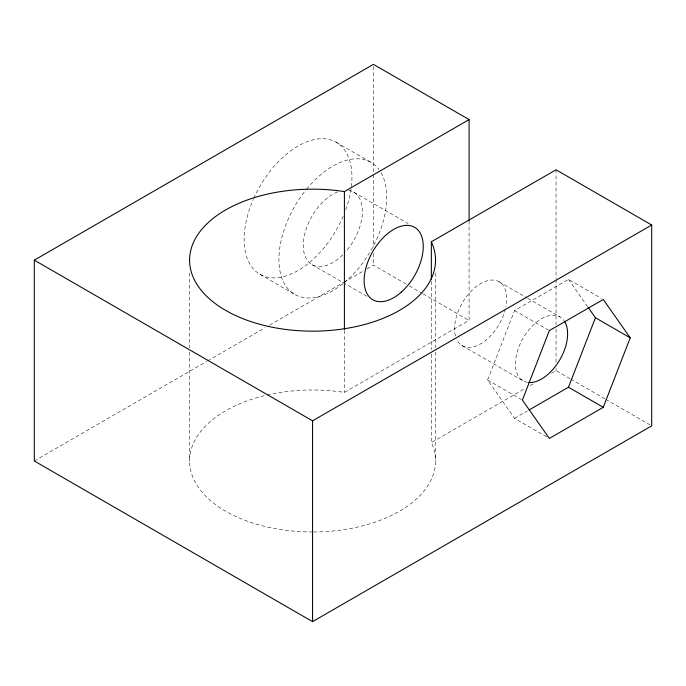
<?xml version="1.0" encoding="UTF-8"?>
<svg xmlns="http://www.w3.org/2000/svg" width="686" height="686" viewBox="0 0 686 686"><rect width="100%" height="100%" fill="white"/><g stroke="black" fill="none" stroke-linecap="round" stroke-linejoin="round"><path stroke-width="0.51" stroke-dasharray="3.43 2.57" d="M546.605 436.845L514.569 418.349L487.609 380.001L514.569 310.526L568.48 279.399L601.433 298.419M34.3 460.983L206.649 361.479M207.575 360.947L265.019 327.779M269.658 325.104L342.854 282.838M343.78 282.306L363.246 271.073M366.95 268.929L373.433 265.182L408.384 285.359M267.051 395.025A122.974 71.001 0 0 1 344.398 392.401L469.087 320.413L469.087 222.135M313.631 531.976A122.974 71.001 0 0 0 431.348 442.607L524.644 388.748M530.184 385.549L533.88 383.414M551.424 373.278L556.046 370.612L569.843 378.578M514.569 418.349L527.363 410.965M336.166 142.268L370.946 162.35M353.736 192.174L408.144 223.585M499.099 281.783L526.771 297.75M527.688 298.29L559.973 316.923M514.569 310.526L548.44 330.077M409.302 285.89L422.182 293.325M423.099 293.857L469.087 320.413M570.761 379.109L604.795 398.755M605.712 399.286L649.856 424.78M462.21 345.684L523.075 380.824M311.924 264.59L368.176 297.072M487.609 380.001L521.48 399.552M259.925 274.331L294.706 294.414M568.48 279.399L587.473 306.419M556.046 169.794L556.046 278.748M556.046 279.819L556.046 324.684M556.046 328.954L556.046 363.134M556.046 368.476L556.046 370.612M435.541 272.977L435.541 347.751M435.541 352.029L435.541 460.983M431.348 281.311L431.348 349.671M431.348 353.942L431.348 442.607M373.433 66.499L373.433 173.318M373.433 174.39L373.433 247.029M373.433 253.434L373.433 265.182M344.398 330.446L344.398 392.401M189.585 272.977L189.585 347.751M189.585 352.029L189.585 460.983M312.567 531.984A122.974 71.001 0 0 1 191.9 474.678A122.974 71.001 0 0 1 266.022 395.265M455.453 336.071A36.89 21.3 -60 0 1 480.654 283.61A36.89 21.3 -60 0 1 505.856 306.976M505.419 308.897A36.89 21.3 -60 0 1 481.606 343.283A36.89 21.3 -60 0 1 456.55 339.176M348.702 190.416A41.812 24.139 -60 0 1 362.337 213.423A41.812 24.139 -60 0 1 345.564 251.839M342.691 254.875A41.812 24.139 -60 0 1 303.375 248.392A41.812 24.139 -60 0 1 337.649 191.917M527.517 382.376A36.89 21.3 -60 0 1 523.487 337.529A36.89 21.3 -60 0 1 564.115 320.765M253.734 198.426A76.249 44.024 -60 0 1 318.433 138.898A76.249 44.024 -60 0 1 351.181 188.127M351.035 189.156A76.249 44.024 -60 0 1 345.495 210.465M343.189 216.27A76.249 44.024 -60 0 1 268.26 277.384A76.249 44.024 -60 0 1 253.314 199.377M306.548 189.199A76.249 44.024 -60 0 1 378.869 169.408M381.056 172.709A76.249 44.024 -60 0 1 343.566 283.189M342.751 283.85A76.249 44.024 -60 0 1 282.263 279.176A76.249 44.024 -60 0 1 305.87 190.031"/><path stroke-width="1.03" d="M529.189 409.911L568.48 387.221L595.439 317.747L588.091 307.285M603.268 407.304L630.22 337.829L603.268 299.482L549.349 330.601L522.398 400.084L549.349 438.431L603.268 407.304L568.48 387.221M469.087 119.587L344.398 191.583A122.974 71.001 0 0 0 190.056 253.974A122.974 71.001 0 0 0 323.286 330.892A122.974 71.001 0 0 0 431.348 241.781L556.046 169.794L651.7 225.017L651.7 425.843L312.567 621.636L34.3 460.983L34.3 260.157L373.433 64.364L469.087 119.587L469.087 221.064M34.3 260.157L312.567 420.818L651.7 225.017M595.439 317.747L630.22 337.829M431.348 241.781L431.348 279.168M344.398 191.583L344.398 329.374M312.567 420.818L312.567 621.636M564.664 321.597A36.89 21.3 -60 0 1 559.57 360.21A36.89 21.3 -60 0 1 528.486 382.488M401.353 292.082A41.812 24.139 -60 0 0 414.601 227.315A41.812 24.139 -60 0 0 365.141 271.176A41.812 24.139 -60 0 0 401.353 292.082"/></g></svg>
